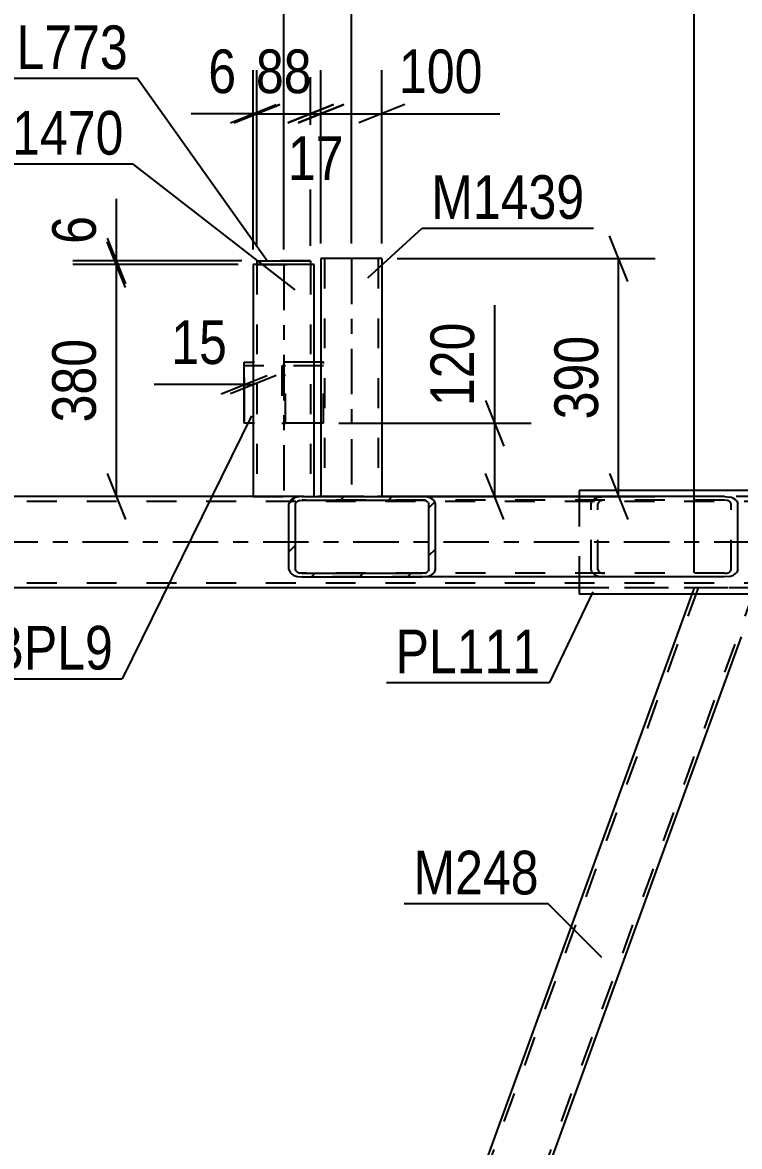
# Model space of a CAD drawing. Header units: millimetres. Extents: x -853 to 336, y -866 to -25.
# Drawn here: x -270.4 to -223.3, y -319.9 to -246.2 of the extents above; entities that cross this region are included whole.
import ezdxf

# ---------------------------------------------------------------- set-up
doc = ezdxf.new("R2010")
doc.units = ezdxf.units.MM
doc.linetypes.add('DXK_LINE_DOT2', pattern=[3.9198, 1.9599, -1.9599])
doc.linetypes.add('DXK_LINE_DOT3', pattern=[5.9187, 2.979, -0.9799, 0.9799, -0.9799])
doc.styles.add('Arial Narrow', font='ARIALN.TTF', dxfattribs={"height": 0.2})

# ---------------------------------------------------------------- blocks, each defined once
blk = doc.blocks.new('Part-570393679-12433 - 12244')
at = {"color": 2, "linetype": 'Continuous'}
for p, q in [((-255.829, -272.507), (-255.829, -268.507)), ((-255.829, -268.507), (-255.229, -268.507)), ((-250.796, -268.507), (-251.229, -268.507)), ((-255.229, -272.507), (-255.829, -272.507)), ((-250.796, -272.507), (-251.229, -272.507))]:
    blk.add_line(p, q, dxfattribs=at)
at = {"color": 7, "linetype": 'DXK_LINE_DOT2'}
for p, q in [((-250.629, -268.747), (-255.829, -268.747)), ((-251.229, -268.507), (-255.229, -268.507)), ((-250.629, -268.507), (-250.796, -268.507)), ((-250.629, -272.507), (-250.629, -268.507)), ((-251.229, -272.507), (-255.229, -272.507)), ((-250.629, -272.507), (-250.796, -272.507))]:
    blk.add_line(p, q, dxfattribs=at)
blk = doc.blocks.new('Part-570393679-12443 - 12244')
at = {"color": 7, "linetype": 'DXK_LINE_DOT2'}
for p, q in [((-79.967, -277.629), (-752.888, -277.63)), ((-87.276, -277.309), (-742.568, -277.31)), ((-194.157, -277.309), (-252.014, -277.309)), ((-79.967, -282.989), (-752.888, -282.99)), ((-79.967, -283.309), (-742.568, -283.31)), ((-212.313, -283.309), (-233.859, -283.309))]:
    blk.add_line(p, q, dxfattribs=at)
at = {"color": 2, "linetype": 'Continuous'}
for p, q in [((-252.014, -277.309), (-279.292, -277.309)), ((-233.859, -283.309), (-297.447, -283.309))]:
    blk.add_line(p, q, dxfattribs=at)
at = {"color": 7, "linetype": 'DXK_LINE_DOT3'}
blk.add_line((-79.967, -280.309), (-752.888, -280.31), dxfattribs=at)
blk = doc.blocks.new('Part-570393679-12500 - 12244')
at = {"color": 7, "linetype": 'DXK_LINE_DOT2'}
for p, q in [((-253.107, -268.747), (-253.347, -268.747)), ((-253.347, -268.747), (-253.347, -272.507)), ((-253.107, -272.507), (-253.107, -268.747)), ((-253.347, -269.347), (-253.107, -269.347)), ((-253.347, -272.507), (-253.107, -272.507))]:
    blk.add_line(p, q, dxfattribs=at)
blk = doc.blocks.new('Part-570393679-12525 - 12244')
at = {"color": 2, "linetype": 'Continuous'}
for p, q in [((-246.796, -261.709), (-250.796, -261.709)), ((-250.796, -261.709), (-250.796, -277.309)), ((-246.796, -261.709), (-246.796, -277.309))]:
    blk.add_line(p, q, dxfattribs=at)
at = {"color": 7, "linetype": 'DXK_LINE_DOT2'}
for p, q in [((-250.556, -261.709), (-250.556, -277.312)), ((-250.556, -261.709), (-250.537, -261.709)), ((-250.537, -261.709), (-250.499, -261.709)), ((-250.499, -261.709), (-250.485, -261.709)), ((-247.036, -261.709), (-247.036, -277.312)), ((-250.796, -277.309), (-250.796, -277.312)), ((-250.796, -277.312), (-246.796, -277.312)), ((-246.796, -277.312), (-246.796, -277.309)), ((-246.796, -277.309), (-246.796, -277.312))]:
    blk.add_line(p, q, dxfattribs=at)
at = {"color": 7, "linetype": 'DXK_LINE_DOT3'}
blk.add_line((-248.796, -261.709), (-248.796, -277.312), dxfattribs=at)
blk = doc.blocks.new('Part-570393679-12551 - 12244')
at = {"color": 2, "linetype": 'Continuous'}
for p, q in [((-254.989, -261.867), (-254.989, -261.867)), ((-254.989, -261.867), (-251.469, -261.867)), ((-254.989, -261.867), (-254.989, -262.107)), ((-251.469, -261.867), (-251.469, -261.867)), ((-251.469, -261.867), (-251.469, -262.107))]:
    blk.add_line(p, q, dxfattribs=at)
at = {"color": 7, "linetype": 'DXK_LINE_DOT2'}
for p, q in [((-251.469, -261.867), (-254.989, -261.867)), ((-251.469, -262.107), (-254.989, -262.107)), ((-254.989, -262.107), (-251.469, -262.107)), ((-254.989, -262.107), (-254.989, -262.107)), ((-254.989, -262.107), (-254.989, -262.107)), ((-251.469, -262.107), (-251.469, -262.107)), ((-251.469, -262.107), (-251.469, -262.107))]:
    blk.add_line(p, q, dxfattribs=at)
blk = doc.blocks.new('Part-570393679-12695 - 12244')
at = {"color": 7, "linetype": 'DXK_LINE_DOT2'}
for p, q in [((-226.051, -283.309), (-269.363, -402.31)), ((-222.305, -283.309), (-265.617, -402.31)), ((-226.306, -283.309), (-226.452, -283.709)), ((-222.049, -283.309), (-226.306, -283.309)), ((-226.306, -283.309), (-226.267, -283.309))]:
    blk.add_line(p, q, dxfattribs=at)
at = {"color": 2, "linetype": 'Continuous'}
for p, q in [((-226.452, -283.709), (-268.452, -399.104)), ((-223.216, -286.515), (-265.216, -401.909))]:
    blk.add_line(p, q, dxfattribs=at)
blk = doc.blocks.new('Part-570393679-12704 - 12244')
at = {"linetype": 'Continuous'}
h = blk.add_hatch(dxfattribs=at)
h.set_pattern_fill('', scale=0.7, style=0, pattern_type=0)
h.set_pattern_definition([(45, (-252.8878, -277.7894), (-1.57154, 1.57154), [])])
h.paths.add_polyline_path([(-252.821, -277.606), (-252.888, -277.789), (-252.888, -282.109), (-252.821, -282.293), (-252.632, -282.449), (-252.349, -282.553), (-252.014, -282.589), (-244.153, -282.589), (-243.819, -282.553), (-243.536, -282.449), (-243.346, -282.293), (-243.28, -282.109), (-243.28, -277.789), (-243.346, -277.606), (-243.536, -277.45), (-243.819, -277.346), (-244.153, -277.309), (-252.014, -277.309), (-252.349, -277.346), (-252.632, -277.45)])
h.paths.add_polyline_path([(-252.182, -277.568), (-252.014, -277.549), (-244.153, -277.549), (-243.986, -277.568), (-243.845, -277.62), (-243.75, -277.697), (-243.717, -277.789), (-243.717, -282.109), (-243.75, -282.201), (-243.845, -282.279), (-243.986, -282.331), (-244.153, -282.349), (-252.014, -282.349), (-252.182, -282.331), (-252.323, -282.279), (-252.418, -282.201), (-252.451, -282.109), (-252.451, -277.789), (-252.418, -277.698), (-252.323, -277.62)])
at = {"color": 2, "linetype": 'Continuous'}
for p, q in [((-252.821, -277.606), (-252.888, -277.789)), ((-252.888, -282.109), (-252.888, -277.789)), ((-252.451, -277.789), (-252.418, -277.698)), ((-252.451, -282.109), (-252.451, -277.789)), ((-252.014, -277.309), (-252.349, -277.346)), ((-252.182, -277.568), (-252.014, -277.549)), ((-252.014, -277.309), (-244.153, -277.309)), ((-252.014, -277.549), (-244.153, -277.549)), ((-224.324, -277.309), (-244.153, -277.309)), ((-243.819, -277.346), (-244.153, -277.309)), ((-244.153, -277.549), (-243.986, -277.568)), ((-243.75, -277.697), (-243.717, -277.789)), ((-243.717, -282.109), (-243.717, -277.789)), ((-243.28, -277.789), (-243.346, -277.606)), ((-243.28, -282.109), (-243.28, -277.789)), ((-224.324, -277.309), (-223.99, -277.346)), ((-223.517, -277.606), (-223.451, -277.789)), ((-223.451, -282.109), (-223.451, -277.789)), ((-252.888, -282.109), (-252.821, -282.293)), ((-252.418, -282.201), (-252.451, -282.109)), ((-243.717, -282.109), (-243.75, -282.201)), ((-243.346, -282.293), (-243.28, -282.109)), ((-223.451, -282.109), (-223.517, -282.293)), ((-252.349, -282.553), (-252.014, -282.589)), ((-252.014, -282.349), (-252.182, -282.331)), ((-252.014, -282.349), (-244.153, -282.349)), ((-252.014, -282.589), (-244.153, -282.589)), ((-243.986, -282.331), (-244.153, -282.349)), ((-244.153, -282.589), (-243.819, -282.553)), ((-224.324, -282.589), (-244.153, -282.589)), ((-223.99, -282.553), (-224.324, -282.589))]:
    blk.add_line(p, q, dxfattribs=at)
at = {"color": 7, "linetype": 'DXK_LINE_DOT2'}
for p, q in [((-244.153, -277.309), (-252.014, -277.309)), ((-224.324, -277.549), (-252.014, -277.549)), ((-233.059, -277.789), (-232.992, -277.606)), ((-233.059, -282.109), (-233.059, -277.789)), ((-232.589, -277.697), (-232.622, -277.789)), ((-232.622, -282.109), (-232.622, -277.789)), ((-232.519, -277.346), (-232.185, -277.309)), ((-232.185, -277.549), (-232.352, -277.568)), ((-224.157, -277.568), (-224.324, -277.549)), ((-223.888, -277.789), (-223.921, -277.697)), ((-223.888, -282.109), (-223.888, -277.789)), ((-232.992, -282.293), (-233.059, -282.109)), ((-232.622, -282.109), (-232.589, -282.201)), ((-223.921, -282.201), (-223.888, -282.109)), ((-224.324, -282.349), (-252.014, -282.349)), ((-244.153, -282.589), (-252.014, -282.589)), ((-232.185, -282.589), (-232.519, -282.553)), ((-232.352, -282.331), (-232.185, -282.349)), ((-224.324, -282.349), (-224.157, -282.331))]:
    blk.add_line(p, q, dxfattribs=at)
at = {"color": 2, "linetype": 'Continuous'}
for centre, radius, start, end in [((-252.214, -278.152), 0.817, 99.51825, 138.06385), ((-252.114, -277.971), 0.409, 99.51825, 138.06385), ((-244.054, -277.971), 0.409, 41.93628, 80.48189), ((-243.954, -278.152), 0.817, 41.93628, 80.48189), ((-224.125, -278.152), 0.817, 41.93628, 80.48189), ((-252.214, -281.747), 0.817, 221.93628, 260.48189), ((-252.114, -281.928), 0.409, 221.93628, 260.48189), ((-244.054, -281.928), 0.409, 279.51825, 318.06385), ((-243.954, -281.747), 0.817, 279.51825, 318.06385), ((-224.125, -281.747), 0.817, 279.51825, 318.06385)]:
    blk.add_arc(centre, radius, start, end, dxfattribs=at)
at = {"color": 7, "linetype": 'DXK_LINE_DOT2'}
for centre, radius, start, end in [((-232.384, -278.152), 0.817, 99.51825, 138.06385), ((-232.285, -277.971), 0.409, 99.51825, 138.06385), ((-224.225, -277.971), 0.409, 41.93628, 80.48189), ((-232.384, -281.747), 0.817, 221.93628, 260.48189), ((-232.285, -281.928), 0.409, 221.93628, 260.48189), ((-224.225, -281.928), 0.409, 279.51825, 318.06385)]:
    blk.add_arc(centre, radius, start, end, dxfattribs=at)
blk = doc.blocks.new('Part-570393679-12900 - 12244')
at = {"color": 2, "linetype": 'Continuous'}
for p, q in [((-251.229, -262.107), (-255.229, -262.107)), ((-255.229, -262.107), (-255.229, -277.309)), ((-251.229, -277.309), (-251.229, -262.107))]:
    blk.add_line(p, q, dxfattribs=at)
at = {"color": 7, "linetype": 'DXK_LINE_DOT2'}
for p, q in [((-254.989, -262.107), (-254.989, -277.313)), ((-254.989, -262.107), (-254.97, -262.107)), ((-251.469, -262.107), (-251.469, -277.313)), ((-255.229, -277.309), (-255.229, -277.313)), ((-255.229, -277.313), (-251.229, -277.313)), ((-251.229, -277.313), (-251.229, -277.309)), ((-251.229, -277.309), (-251.229, -277.313))]:
    blk.add_line(p, q, dxfattribs=at)
at = {"color": 7, "linetype": 'DXK_LINE_DOT3'}
blk.add_line((-253.229, -262.107), (-253.229, -277.313), dxfattribs=at)
blk = doc.blocks.new('Part-570393679-12939 - 12244')
at = {"color": 2, "linetype": 'Continuous'}
for p, q in [((-233.859, -276.909), (-233.859, -277.309)), ((-212.313, -276.909), (-233.859, -276.909)), ((-212.313, -276.909), (-212.313, -277.309)), ((-233.859, -282.589), (-233.859, -283.709)), ((-212.313, -282.589), (-212.313, -283.709)), ((-212.313, -283.709), (-233.859, -283.709))]:
    blk.add_line(p, q, dxfattribs=at)
at = {"color": 7, "linetype": 'DXK_LINE_DOT2'}
for p, q in [((-233.859, -277.309), (-233.859, -282.589)), ((-212.313, -277.309), (-212.313, -282.589))]:
    blk.add_line(p, q, dxfattribs=at)
blk = doc.blocks.new('StraightDimension-570393679-25656 - 12244')
at = {"color": 7, "linetype": 'Continuous'}
for p, q in [((-230.664, -263.209), (-231.864, -260.209)), ((-245.796, -261.709), (-228.864, -261.709)), ((-231.264, -277.309), (-231.264, -261.709)), ((-231.864, -275.809), (-230.664, -278.809)), ((-245.796, -277.309), (-228.864, -277.309))]:
    blk.add_line(p, q, dxfattribs=at)
at = {"color": 0}
blk.add_wipeout([(-232.014, -266.167), (-236.214, -266.167), (-236.214, -272.851), (-232.014, -272.851)], dxfattribs=at)
at = {"color": 3, "style": 'Arial Narrow'}
blk.add_text('390', height=2.8633, rotation=90.00021, dxfattribs=at).set_placement((-232.614, -272.251))
blk = doc.blocks.new('StraightDimension-570393679-19342 - 12244')
at = {"color": 7, "linetype": 'Continuous'}
for p, q in [((-254.989, -260.867), (-254.989, -249.359)), ((-251.469, -260.867), (-251.469, -249.359)), ((-256.489, -252.809), (-253.489, -251.609)), ((-249.969, -251.609), (-252.969, -252.809)), ((-254.989, -252.209), (-251.469, -252.209))]:
    blk.add_line(p, q, dxfattribs=at)
at = {"color": 0}
blk.add_wipeout([(-250.801, -251.459), (-250.801, -247.259), (-255.657, -247.259), (-255.657, -251.459)], dxfattribs=at)
at = {"color": 3, "style": 'Arial Narrow'}
blk.add_text('88', height=2.8633, dxfattribs=at).set_placement((-255.057, -250.859))
blk = doc.blocks.new('StraightDimension-570393679-13779 - 12244')
at = {"color": 7, "linetype": 'Continuous'}
for p, q in [((-257.329, -270.573), (-254.329, -269.373)), ((-253.729, -269.373), (-256.729, -270.573)), ((-255.829, -269.507), (-255.829, -272.373)), ((-255.229, -269.507), (-255.229, -272.373)), ((-255.829, -269.973), (-261.735, -269.973)), ((-255.829, -269.973), (-261.735, -269.973)), ((-255.829, -269.973), (-255.229, -269.973))]:
    blk.add_line(p, q, dxfattribs=at)
at = {"color": 0}
blk.add_wipeout([(-256.354, -269.223), (-256.354, -265.023), (-261.21, -265.023), (-261.21, -269.223)], dxfattribs=at)
at = {"color": 3, "style": 'Arial Narrow'}
blk.add_text('15', height=2.8633, dxfattribs=at).set_placement((-260.61, -268.623))
blk = doc.blocks.new('StraightDimension-570393679-19886 - 12244')
at = {"color": 7, "linetype": 'Continuous'}
for p, q in [((-288.796, -261.669), (-288.796, -220.311)), ((-253.229, -261.107), (-253.229, -220.311)), ((-287.296, -234.652), (-290.296, -235.852)), ((-254.729, -235.852), (-251.729, -234.652)), ((-288.796, -235.252), (-253.229, -235.252))]:
    blk.add_line(p, q, dxfattribs=at)
at = {"color": 0, "linetype": 'Continuous'}
blk.add_wipeout([(-253.829, -219.711), (-258.029, -219.711), (-258.029, -230.052), (-253.829, -230.052)], dxfattribs=at)
at = {"color": 0}
blk.add_wipeout([(-267.67, -234.502), (-267.67, -230.302), (-274.354, -230.302), (-274.354, -234.502)], dxfattribs=at)
at = {"color": 3, "linetype": 'Continuous', "style": 'Arial Narrow'}
blk.add_text('12491', height=2.8633, rotation=90.00021, dxfattribs=at).set_placement((-254.429, -229.452))
at = {"color": 3, "style": 'Arial Narrow'}
blk.add_text('889', height=2.8633, dxfattribs=at).set_placement((-273.754, -233.902))
blk = doc.blocks.new('StraightDimension-570393679-14147 - 12244')
at = {"color": 7, "linetype": 'Continuous'}
blk.add_line((-226.306, -282.309), (-226.306, -200.584), dxfattribs=at)
blk = doc.blocks.new('StraightDimension-570393679-13794 - 12244')
at = {"color": 7, "linetype": 'Continuous'}
for p, q in [((-239.394, -272.507), (-239.394, -264.772)), ((-239.394, -272.507), (-239.394, -264.772)), ((-239.994, -271.007), (-238.794, -274.007)), ((-249.629, -272.507), (-236.994, -272.507)), ((-239.394, -277.312), (-239.394, -272.507)), ((-238.794, -278.812), (-239.994, -275.812)), ((-245.796, -277.312), (-236.994, -277.312))]:
    blk.add_line(p, q, dxfattribs=at)
at = {"color": 0}
blk.add_wipeout([(-240.144, -265.297), (-244.344, -265.297), (-244.344, -271.982), (-240.144, -271.982)], dxfattribs=at)
at = {"color": 3, "style": 'Arial Narrow'}
blk.add_text('120', height=2.8633, rotation=90.00021, dxfattribs=at).set_placement((-240.744, -271.382))
blk = doc.blocks.new('StraightDimension-570393679-19341 - 12244')
at = {"color": 7, "linetype": 'Continuous'}
for p, q in [((-251.469, -260.867), (-251.469, -249.809)), ((-250.796, -260.709), (-250.796, -249.809)), ((-252.969, -252.809), (-249.969, -251.609)), ((-249.296, -251.609), (-252.296, -252.809)), ((-251.469, -252.209), (-250.796, -252.209))]:
    blk.add_line(p, q, dxfattribs=at)
at = {"color": 0}
blk.add_wipeout([(-248.704, -257.159), (-248.704, -252.959), (-253.56, -252.959), (-253.56, -257.159)], dxfattribs=at)
at = {"color": 3, "style": 'Arial Narrow'}
blk.add_text('17', height=2.8633, dxfattribs=at).set_placement((-252.96, -256.559))
blk = doc.blocks.new('StraightDimension-570393679-19274 - 12244')
at = {"color": 7, "linetype": 'Continuous'}
for p, q in [((-263.607, -263.607), (-264.807, -260.607)), ((-256.229, -262.107), (-267.057, -262.107)), ((-264.207, -277.313), (-264.207, -262.107)), ((-264.807, -275.813), (-263.607, -278.813)), ((-256.229, -277.313), (-267.057, -277.313))]:
    blk.add_line(p, q, dxfattribs=at)
at = {"color": 0}
blk.add_wipeout([(-264.957, -266.368), (-269.157, -266.368), (-269.157, -273.052), (-264.957, -273.052)], dxfattribs=at)
at = {"color": 3, "style": 'Arial Narrow'}
blk.add_text('380', height=2.8633, rotation=90.00021, dxfattribs=at).set_placement((-265.557, -272.452))
blk = doc.blocks.new('StraightDimension-570393679-19273 - 12244')
at = {"color": 7, "linetype": 'Continuous'}
for p, q in [((-264.207, -261.867), (-264.207, -257.789)), ((-264.207, -261.867), (-264.207, -257.789)), ((-264.807, -260.367), (-263.607, -263.367)), ((-263.607, -263.607), (-264.807, -260.607)), ((-255.989, -261.867), (-267.057, -261.867)), ((-256.229, -262.107), (-267.057, -262.107)), ((-264.207, -262.107), (-264.207, -261.867))]:
    blk.add_line(p, q, dxfattribs=at)
at = {"color": 0}
blk.add_wipeout([(-264.957, -258.314), (-269.157, -258.314), (-269.157, -261.342), (-264.957, -261.342)], dxfattribs=at)
at = {"color": 3, "style": 'Arial Narrow'}
blk.add_text('6', height=2.863, rotation=90.00021, dxfattribs=at).set_placement((-265.557, -260.742))
blk = doc.blocks.new('StraightDimension-570393679-14129 - 12244')
at = {"color": 7, "linetype": 'Continuous'}
blk.add_line((-226.306, -282.309), (-226.306, -200.584), dxfattribs=at)
blk = doc.blocks.new('StraightDimension-570393679-19340 - 12244')
at = {"color": 7, "linetype": 'Continuous'}
for p, q in [((-250.796, -260.709), (-250.796, -249.359)), ((-246.796, -260.709), (-246.796, -249.359)), ((-252.296, -252.809), (-249.296, -251.609)), ((-245.296, -251.609), (-248.296, -252.809)), ((-250.796, -252.209), (-246.796, -252.209)), ((-246.796, -252.209), (-239.061, -252.209)), ((-246.796, -252.209), (-239.061, -252.209))]:
    blk.add_line(p, q, dxfattribs=at)
at = {"color": 0}
blk.add_wipeout([(-239.586, -251.459), (-239.586, -247.259), (-246.271, -247.259), (-246.271, -251.459)], dxfattribs=at)
at = {"color": 3, "style": 'Arial Narrow'}
blk.add_text('100', height=2.8633, dxfattribs=at).set_placement((-245.671, -250.859))
blk = doc.blocks.new('StraightDimension-570393679-19343 - 12244')
at = {"color": 7, "linetype": 'Continuous'}
for p, q in [((-255.229, -261.107), (-255.229, -249.359)), ((-254.989, -260.867), (-254.989, -249.359)), ((-256.729, -252.809), (-253.729, -251.609)), ((-253.489, -251.609), (-256.489, -252.809)), ((-255.229, -252.209), (-259.307, -252.209)), ((-255.229, -252.209), (-259.307, -252.209)), ((-255.229, -252.209), (-254.989, -252.209))]:
    blk.add_line(p, q, dxfattribs=at)
at = {"color": 0}
blk.add_wipeout([(-255.754, -251.459), (-255.754, -247.259), (-258.782, -247.259), (-258.782, -251.459)], dxfattribs=at)
at = {"color": 3, "style": 'Arial Narrow'}
blk.add_text('6', height=2.863, dxfattribs=at).set_placement((-258.182, -250.859))
blk = doc.blocks.new('StraightDimension-570393679-19884 - 12244')
at = {"color": 7, "linetype": 'Continuous'}
for p, q in [((-248.796, -260.709), (-248.796, -220.311)), ((-208.796, -261.669), (-208.796, -224.811)), ((-247.296, -234.652), (-250.296, -235.852)), ((-210.296, -235.852), (-207.296, -234.652)), ((-248.796, -235.252), (-208.796, -235.252))]:
    blk.add_line(p, q, dxfattribs=at)
at = {"color": 0}
blk.add_wipeout([(-224.539, -234.502), (-224.539, -230.302), (-233.052, -230.302), (-233.052, -234.502)], dxfattribs=at)
at = {"color": 3, "style": 'Arial Narrow'}
blk.add_text('1000', height=2.8633, dxfattribs=at).set_placement((-232.452, -233.902))
at = {"color": 0, "linetype": 'Continuous'}
blk.add_wipeout([(-209.396, -224.211), (-213.596, -224.211), (-213.596, -234.552), (-209.396, -234.552)], dxfattribs=at)
at = {"color": 3, "linetype": 'Continuous', "style": 'Arial Narrow'}
blk.add_text('13602', height=2.8633, rotation=90.00021, dxfattribs=at).set_placement((-209.996, -233.952))
blk = doc.blocks.new('StraightDimension-570393679-19885 - 12244')
at = {"color": 7, "linetype": 'Continuous'}
for p, q in [((-253.229, -261.107), (-253.229, -220.311)), ((-248.796, -260.709), (-248.796, -220.311)), ((-254.729, -235.852), (-251.729, -234.652)), ((-247.296, -234.652), (-250.296, -235.852)), ((-253.229, -235.252), (-248.796, -235.252))]:
    blk.add_line(p, q, dxfattribs=at)
at = {"color": 0}
blk.add_wipeout([(-247.67, -234.502), (-247.67, -230.302), (-254.354, -230.302), (-254.354, -234.502)], dxfattribs=at)
at = {"color": 3, "style": 'Arial Narrow'}
blk.add_text('111', height=2.8633, dxfattribs=at).set_placement((-253.754, -233.902))
at = {"color": 0, "linetype": 'Continuous'}
blk.add_wipeout([(-249.396, -219.711), (-253.596, -219.711), (-253.596, -230.052), (-249.396, -230.052)], dxfattribs=at)
at = {"color": 3, "linetype": 'Continuous', "style": 'Arial Narrow'}
blk.add_text('12602', height=2.8633, rotation=90.00021, dxfattribs=at).set_placement((-249.996, -229.452))
blk = doc.blocks.new('Mark-570393679-12429 - 12244')
at = {"color": 30, "linetype": 'Continuous'}
for p in [(-255.337, -272.017), (-273.066, -289.258)]:
    blk.add_line(p, (-263.827, -289.258), dxfattribs=at)
at = {"color": 0}
blk.add_wipeout([(-264.427, -288.658), (-264.427, -285.658), (-272.466, -285.658), (-272.466, -288.658)], dxfattribs=at)
blk.add_wipeout([(-264.427, -288.658), (-264.427, -285.658), (-272.466, -285.658), (-272.466, -288.658)], dxfattribs=at)
at = {"color": 3, "style": 'Arial Narrow'}
blk.add_text('BPL9', height=2.8633, dxfattribs=at).set_placement((-272.466, -288.658))
blk = doc.blocks.new('Mark-570393679-12521 - 12244')
at = {"color": 30, "linetype": 'Continuous'}
for p, q in [((-247.714, -262.97), (-244.155, -259.705)), ((-244.155, -259.705), (-232.903, -259.705))]:
    blk.add_line(p, q, dxfattribs=at)
at = {"color": 0}
blk.add_wipeout([(-233.503, -259.105), (-233.503, -256.105), (-243.555, -256.105), (-243.555, -259.105)], dxfattribs=at)
blk.add_wipeout([(-233.503, -259.105), (-233.503, -256.105), (-243.555, -256.105), (-243.555, -259.105)], dxfattribs=at)
at = {"color": 3, "style": 'Arial Narrow'}
blk.add_text('M1439', height=2.8633, dxfattribs=at).set_placement((-243.555, -259.105))
blk = doc.blocks.new('Mark-570393679-12691 - 12244')
at = {"color": 30, "linetype": 'Continuous'}
for p in [(-245.322, -304.007), (-232.363, -307.543)]:
    blk.add_line(p, (-235.898, -304.007), dxfattribs=at)
at = {"color": 0}
blk.add_wipeout([(-236.498, -303.407), (-236.498, -300.407), (-244.722, -300.407), (-244.722, -303.407)], dxfattribs=at)
blk.add_wipeout([(-236.498, -303.407), (-236.498, -300.407), (-244.722, -300.407), (-244.722, -303.407)], dxfattribs=at)
at = {"color": 3, "style": 'Arial Narrow'}
blk.add_text('M248', height=2.8633, dxfattribs=at).set_placement((-244.722, -303.407))
blk = doc.blocks.new('Mark-570393679-12896 - 12244')
at = {"color": 30, "linetype": 'Continuous'}
for p in [(-274.382, -255.491), (-252.479, -263.761)]:
    blk.add_line(p, (-263.13, -255.491), dxfattribs=at)
at = {"color": 0}
blk.add_wipeout([(-263.73, -254.891), (-263.73, -251.891), (-273.782, -251.891), (-273.782, -254.891)], dxfattribs=at)
blk.add_wipeout([(-263.73, -254.891), (-263.73, -251.891), (-273.782, -251.891), (-273.782, -254.891)], dxfattribs=at)
at = {"color": 3, "style": 'Arial Narrow'}
blk.add_text('M1470', height=2.8633, dxfattribs=at).set_placement((-273.782, -254.891))
blk = doc.blocks.new('Mark-570393679-12935 - 12244')
at = {"color": 30, "linetype": 'Continuous'}
for p in [(-232.963, -283.557), (-246.494, -289.503)]:
    blk.add_line(p, (-235.79, -289.503), dxfattribs=at)
at = {"color": 0}
blk.add_wipeout([(-236.39, -288.903), (-236.39, -285.903), (-245.894, -285.903), (-245.894, -288.903)], dxfattribs=at)
blk.add_wipeout([(-236.39, -288.903), (-236.39, -285.903), (-245.894, -285.903), (-245.894, -288.903)], dxfattribs=at)
at = {"color": 3, "style": 'Arial Narrow'}
blk.add_text('PL111', height=2.8633, dxfattribs=at).set_placement((-245.894, -288.903))
blk = doc.blocks.new('Mark-570393679-25639 - 12244')
at = {"color": 30, "linetype": 'Continuous'}
for p in [(-273.551, -249.885), (-254.273, -261.927)]:
    blk.add_line(p, (-262.847, -249.885), dxfattribs=at)
at = {"color": 0}
blk.add_wipeout([(-263.447, -249.285), (-263.447, -246.285), (-272.951, -246.285), (-272.951, -249.285)], dxfattribs=at)
blk.add_wipeout([(-263.447, -249.285), (-263.447, -246.285), (-272.951, -246.285), (-272.951, -249.285)], dxfattribs=at)
at = {"color": 3, "style": 'Arial Narrow'}
blk.add_text('PL773', height=2.8633, dxfattribs=at).set_placement((-272.951, -249.285))

msp = doc.modelspace()

# ---------------------------------------------------------------- block references
for name in ['StraightDimension-570393679-19342 - 12244', 'Part-570393679-12900 - 12244', 'Part-570393679-12551 - 12244', 'Part-570393679-12525 - 12244', 'Part-570393679-12433 - 12244', 'Part-570393679-12500 - 12244', 'Part-570393679-12939 - 12244', 'Part-570393679-12443 - 12244', 'Part-570393679-12704 - 12244', 'Part-570393679-12695 - 12244']:
    msp.add_blockref(name, (0, 0))

# ---------------------------------------------------------------- next in the draw order: block references
for name in ['StraightDimension-570393679-14147 - 12244', 'StraightDimension-570393679-19886 - 12244', 'StraightDimension-570393679-25656 - 12244', 'StraightDimension-570393679-13779 - 12244', 'Mark-570393679-12935 - 12244', 'Mark-570393679-12691 - 12244']:
    msp.add_blockref(name, (0, 0))

# ---------------------------------------------------------------- next in the draw order: block references
for name in ['StraightDimension-570393679-19341 - 12244', 'StraightDimension-570393679-19274 - 12244', 'StraightDimension-570393679-13794 - 12244']:
    msp.add_blockref(name, (0, 0))

# ---------------------------------------------------------------- next in the draw order: block references
msp.add_blockref('StraightDimension-570393679-19273 - 12244', (0, 0))

# ---------------------------------------------------------------- next in the draw order: block references
msp.add_blockref('StraightDimension-570393679-14129 - 12244', (0, 0))

# ---------------------------------------------------------------- next in the draw order: block references
for name in ['StraightDimension-570393679-19343 - 12244', 'StraightDimension-570393679-19340 - 12244', 'Mark-570393679-12429 - 12244']:
    msp.add_blockref(name, (0, 0))

# ---------------------------------------------------------------- next in the draw order: block references
msp.add_blockref('StraightDimension-570393679-19884 - 12244', (0, 0))

# ---------------------------------------------------------------- next in the draw order: block references
msp.add_blockref('StraightDimension-570393679-19885 - 12244', (0, 0))

# ---------------------------------------------------------------- next in the draw order: block references
for name in ['Mark-570393679-12896 - 12244', 'Mark-570393679-12521 - 12244']:
    msp.add_blockref(name, (0, 0))

# ---------------------------------------------------------------- next in the draw order: block references
msp.add_blockref('Mark-570393679-25639 - 12244', (0, 0))

doc.saveas('drawing.dxf')
